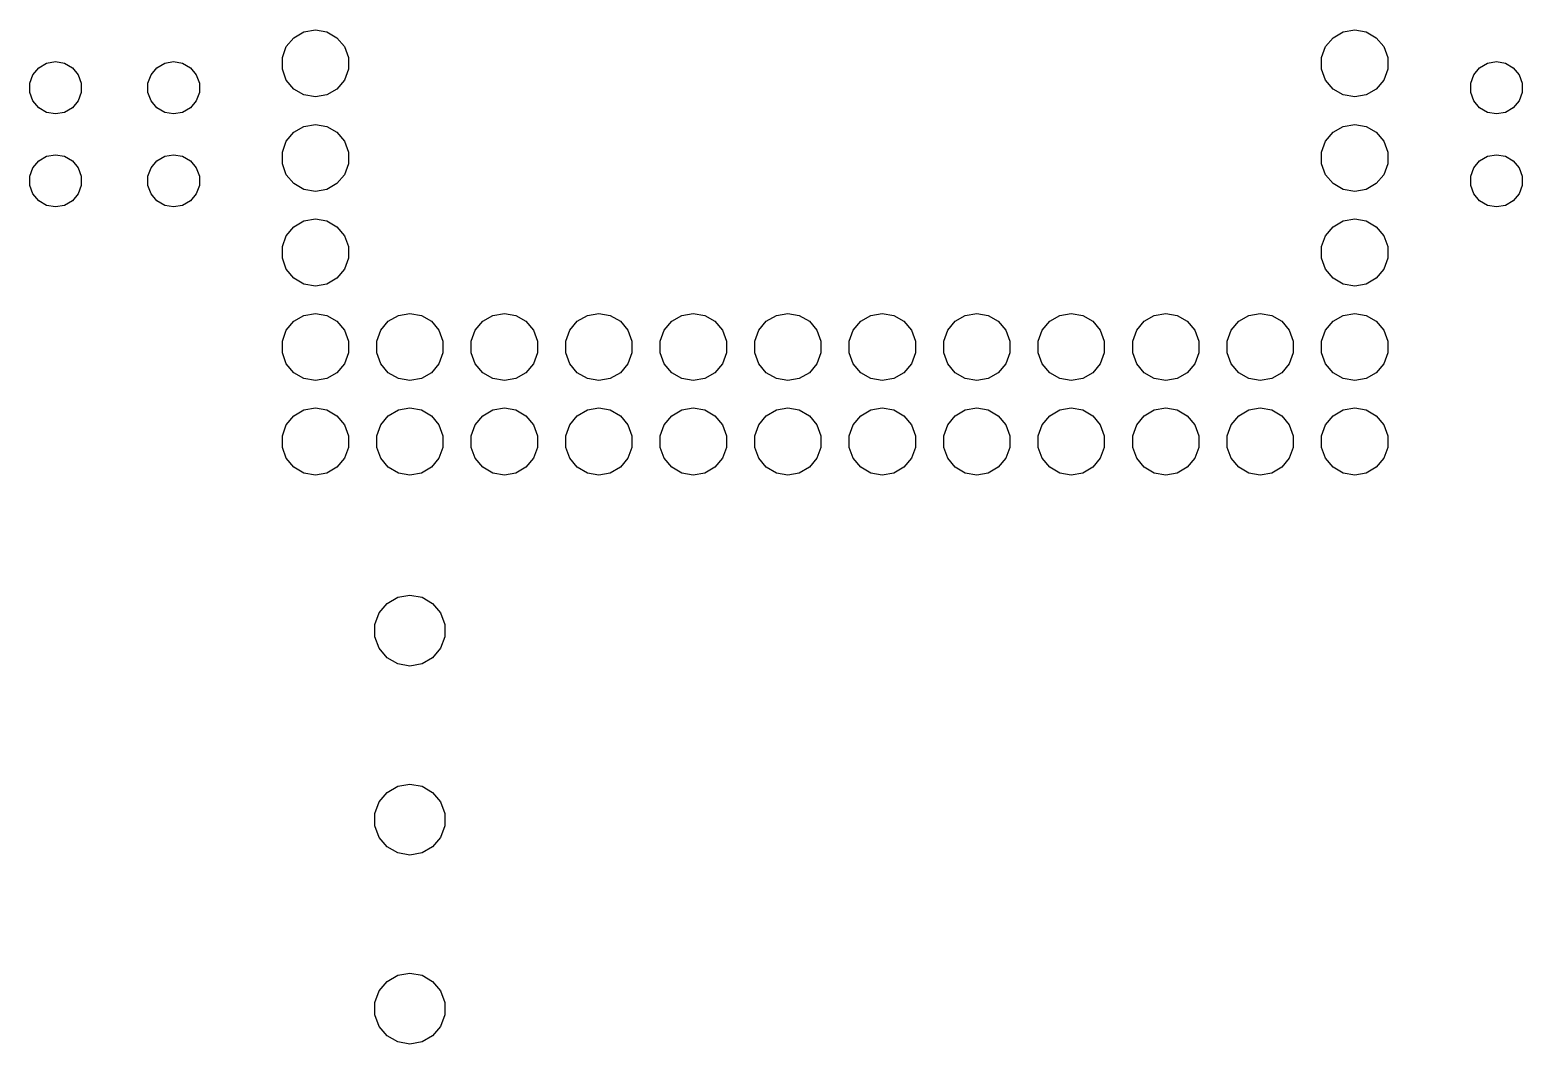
# Model space of a CAD drawing. Extents: x 25 to 346, y -457 to -16.
# Drawn here: x 105.67 to 145.79, y -399.1 to -371.84 of the extents above; entities that cross this region are included whole.
import ezdxf

# ---------------------------------------------------------------- set-up
doc = ezdxf.new("R2010")
doc.units = 0
doc.header["$MEASUREMENT"] = 0
doc.layers.add('BLACK', color=7, linetype='CONTINUOUS')

msp = doc.modelspace()

# ---------------------------------------------------------------- linework, layer by layer
at = {"layer": 'Black'}
for p, q in [((113.039, -371.897), (113.347, -371.843)), ((113.347, -371.843), (113.656, -371.897)), ((140.979, -371.897), (141.287, -371.843)), ((141.287, -371.843), (141.596, -371.897)), ((112.459, -372.588), (112.566, -372.294)), ((112.566, -372.294), (112.768, -372.054)), ((112.768, -372.054), (113.039, -371.897)), ((113.656, -371.897), (113.927, -372.054)), ((113.927, -372.054), (114.129, -372.294)), ((114.129, -372.294), (114.236, -372.588)), ((140.399, -372.588), (140.506, -372.294)), ((140.506, -372.294), (140.708, -372.054)), ((140.708, -372.054), (140.979, -371.897)), ((141.596, -371.897), (141.867, -372.054)), ((141.867, -372.054), (142.069, -372.294)), ((142.069, -372.294), (142.176, -372.588)), ((112.459, -372.902), (112.459, -372.588)), ((114.236, -372.588), (114.236, -372.902)), ((140.399, -372.902), (140.399, -372.588)), ((142.176, -372.588), (142.176, -372.902)), ((105.671, -373.278), (105.754, -373.049)), ((105.754, -373.049), (105.911, -372.862)), ((105.911, -372.862), (106.122, -372.74)), ((106.122, -372.74), (106.362, -372.697)), ((106.362, -372.697), (106.603, -372.74)), ((106.603, -372.74), (106.814, -372.862)), ((106.814, -372.862), (106.971, -373.049)), ((106.971, -373.049), (107.054, -373.278)), ((108.846, -373.278), (108.929, -373.049)), ((108.929, -373.049), (109.086, -372.862)), ((109.086, -372.862), (109.297, -372.74)), ((109.297, -372.74), (109.537, -372.697)), ((109.537, -372.697), (109.778, -372.74)), ((109.778, -372.74), (109.989, -372.862)), ((109.989, -372.862), (110.146, -373.049)), ((110.146, -373.049), (110.229, -373.278)), ((112.566, -373.196), (112.459, -372.902)), ((114.236, -372.902), (114.129, -373.196)), ((140.506, -373.196), (140.399, -372.902)), ((142.176, -372.902), (142.069, -373.196)), ((144.406, -373.278), (144.489, -373.049)), ((144.489, -373.049), (144.646, -372.862)), ((144.646, -372.862), (144.857, -372.74)), ((144.857, -372.74), (145.097, -372.697)), ((145.097, -372.697), (145.338, -372.74)), ((145.338, -372.74), (145.549, -372.862)), ((145.549, -372.862), (145.706, -373.049)), ((145.706, -373.049), (145.789, -373.278)), ((105.671, -373.522), (105.671, -373.278)), ((107.054, -373.278), (107.054, -373.522)), ((108.846, -373.522), (108.846, -373.278)), ((110.229, -373.278), (110.229, -373.522)), ((112.768, -373.436), (112.566, -373.196)), ((113.039, -373.593), (112.768, -373.436)), ((113.927, -373.436), (113.656, -373.593)), ((114.129, -373.196), (113.927, -373.436)), ((140.708, -373.436), (140.506, -373.196)), ((140.979, -373.593), (140.708, -373.436)), ((141.867, -373.436), (141.596, -373.593)), ((142.069, -373.196), (141.867, -373.436)), ((144.406, -373.522), (144.406, -373.278)), ((145.789, -373.278), (145.789, -373.522)), ((105.754, -373.751), (105.671, -373.522)), ((105.911, -373.938), (105.754, -373.751)), ((106.971, -373.751), (106.814, -373.938)), ((107.054, -373.522), (106.971, -373.751)), ((108.929, -373.751), (108.846, -373.522)), ((109.086, -373.938), (108.929, -373.751)), ((110.146, -373.751), (109.989, -373.938)), ((110.229, -373.522), (110.146, -373.751)), ((113.347, -373.647), (113.039, -373.593)), ((113.656, -373.593), (113.347, -373.647)), ((141.287, -373.647), (140.979, -373.593)), ((141.596, -373.593), (141.287, -373.647)), ((144.489, -373.751), (144.406, -373.522)), ((144.646, -373.938), (144.489, -373.751)), ((145.706, -373.751), (145.549, -373.938)), ((145.789, -373.522), (145.706, -373.751)), ((106.122, -374.06), (105.911, -373.938)), ((106.362, -374.103), (106.122, -374.06)), ((106.603, -374.06), (106.362, -374.103)), ((106.814, -373.938), (106.603, -374.06)), ((109.297, -374.06), (109.086, -373.938)), ((109.537, -374.103), (109.297, -374.06)), ((109.778, -374.06), (109.537, -374.103)), ((109.989, -373.938), (109.778, -374.06)), ((144.857, -374.06), (144.646, -373.938)), ((145.097, -374.103), (144.857, -374.06)), ((145.338, -374.06), (145.097, -374.103)), ((145.549, -373.938), (145.338, -374.06)), ((112.566, -374.834), (112.768, -374.594)), ((112.768, -374.594), (113.039, -374.437)), ((113.039, -374.437), (113.347, -374.383)), ((113.347, -374.383), (113.656, -374.437)), ((113.656, -374.437), (113.927, -374.594)), ((113.927, -374.594), (114.129, -374.834)), ((140.506, -374.834), (140.708, -374.594)), ((140.708, -374.594), (140.979, -374.437)), ((140.979, -374.437), (141.287, -374.383)), ((141.287, -374.383), (141.596, -374.437)), ((141.596, -374.437), (141.867, -374.594)), ((141.867, -374.594), (142.069, -374.834)), ((112.459, -375.128), (112.566, -374.834)), ((114.129, -374.834), (114.236, -375.128)), ((140.399, -375.128), (140.506, -374.834)), ((142.069, -374.834), (142.176, -375.128)), ((105.754, -375.549), (105.911, -375.362)), ((105.911, -375.362), (106.122, -375.24)), ((106.122, -375.24), (106.362, -375.197)), ((106.362, -375.197), (106.603, -375.24)), ((106.603, -375.24), (106.814, -375.362)), ((106.814, -375.362), (106.971, -375.549)), ((108.929, -375.549), (109.086, -375.362)), ((109.086, -375.362), (109.297, -375.24)), ((109.297, -375.24), (109.537, -375.197)), ((109.537, -375.197), (109.778, -375.24)), ((109.778, -375.24), (109.989, -375.362)), ((109.989, -375.362), (110.146, -375.549)), ((112.459, -375.442), (112.459, -375.128)), ((112.566, -375.736), (112.459, -375.442)), ((114.236, -375.442), (114.129, -375.736)), ((114.236, -375.128), (114.236, -375.442)), ((140.399, -375.442), (140.399, -375.128)), ((140.506, -375.736), (140.399, -375.442)), ((142.176, -375.442), (142.069, -375.736)), ((142.176, -375.128), (142.176, -375.442)), ((144.489, -375.549), (144.646, -375.362)), ((144.646, -375.362), (144.857, -375.24)), ((144.857, -375.24), (145.097, -375.197)), ((145.097, -375.197), (145.338, -375.24)), ((145.338, -375.24), (145.549, -375.362)), ((145.549, -375.362), (145.706, -375.549)), ((105.671, -375.778), (105.754, -375.549)), ((105.671, -376.022), (105.671, -375.778)), ((106.971, -375.549), (107.054, -375.778)), ((107.054, -375.778), (107.054, -376.022)), ((108.846, -375.778), (108.929, -375.549)), ((108.846, -376.022), (108.846, -375.778)), ((110.146, -375.549), (110.229, -375.778)), ((110.229, -375.778), (110.229, -376.022)), ((112.768, -375.976), (112.566, -375.736)), ((114.129, -375.736), (113.927, -375.976)), ((140.708, -375.976), (140.506, -375.736)), ((142.069, -375.736), (141.867, -375.976)), ((144.406, -375.778), (144.489, -375.549)), ((144.406, -376.022), (144.406, -375.778)), ((145.706, -375.549), (145.789, -375.778)), ((145.789, -375.778), (145.789, -376.022)), ((105.754, -376.251), (105.671, -376.022)), ((105.911, -376.438), (105.754, -376.251)), ((106.971, -376.251), (106.814, -376.438)), ((107.054, -376.022), (106.971, -376.251)), ((108.929, -376.251), (108.846, -376.022)), ((109.086, -376.438), (108.929, -376.251)), ((110.146, -376.251), (109.989, -376.438)), ((110.229, -376.022), (110.146, -376.251)), ((113.039, -376.133), (112.768, -375.976)), ((113.347, -376.187), (113.039, -376.133)), ((113.656, -376.133), (113.347, -376.187)), ((113.927, -375.976), (113.656, -376.133)), ((140.979, -376.133), (140.708, -375.976)), ((141.287, -376.187), (140.979, -376.133)), ((141.596, -376.133), (141.287, -376.187)), ((141.867, -375.976), (141.596, -376.133)), ((144.489, -376.251), (144.406, -376.022)), ((144.646, -376.438), (144.489, -376.251)), ((145.706, -376.251), (145.549, -376.438)), ((145.789, -376.022), (145.706, -376.251)), ((106.122, -376.56), (105.911, -376.438)), ((106.362, -376.603), (106.122, -376.56)), ((106.603, -376.56), (106.362, -376.603)), ((106.814, -376.438), (106.603, -376.56)), ((109.297, -376.56), (109.086, -376.438)), ((109.537, -376.603), (109.297, -376.56)), ((109.778, -376.56), (109.537, -376.603)), ((109.989, -376.438), (109.778, -376.56)), ((144.857, -376.56), (144.646, -376.438)), ((145.097, -376.603), (144.857, -376.56)), ((145.338, -376.56), (145.097, -376.603)), ((145.549, -376.438), (145.338, -376.56)), ((112.768, -377.134), (113.039, -376.977)), ((113.039, -376.977), (113.347, -376.923)), ((113.347, -376.923), (113.656, -376.977)), ((113.656, -376.977), (113.927, -377.134)), ((140.708, -377.134), (140.979, -376.977)), ((140.979, -376.977), (141.287, -376.923)), ((141.287, -376.923), (141.596, -376.977)), ((141.596, -376.977), (141.867, -377.134)), ((112.459, -377.668), (112.566, -377.374)), ((112.566, -377.374), (112.768, -377.134)), ((113.927, -377.134), (114.129, -377.374)), ((114.129, -377.374), (114.236, -377.668)), ((140.399, -377.668), (140.506, -377.374)), ((140.506, -377.374), (140.708, -377.134)), ((141.867, -377.134), (142.069, -377.374)), ((142.069, -377.374), (142.176, -377.668)), ((112.459, -377.982), (112.459, -377.668)), ((114.236, -377.668), (114.236, -377.982)), ((140.399, -377.982), (140.399, -377.668)), ((142.176, -377.668), (142.176, -377.982)), ((112.566, -378.276), (112.459, -377.982)), ((112.768, -378.516), (112.566, -378.276)), ((114.129, -378.276), (113.927, -378.516)), ((114.236, -377.982), (114.129, -378.276)), ((140.506, -378.276), (140.399, -377.982)), ((140.708, -378.516), (140.506, -378.276)), ((142.069, -378.276), (141.867, -378.516)), ((142.176, -377.982), (142.069, -378.276)), ((113.039, -378.673), (112.768, -378.516)), ((113.347, -378.727), (113.039, -378.673)), ((113.656, -378.673), (113.347, -378.727)), ((113.927, -378.516), (113.656, -378.673)), ((140.979, -378.673), (140.708, -378.516)), ((141.287, -378.727), (140.979, -378.673)), ((141.596, -378.673), (141.287, -378.727)), ((141.867, -378.516), (141.596, -378.673)), ((113.039, -379.517), (113.347, -379.463)), ((113.347, -379.463), (113.656, -379.517)), ((115.579, -379.517), (115.887, -379.463)), ((115.887, -379.463), (116.196, -379.517)), ((118.119, -379.517), (118.427, -379.463)), ((118.427, -379.463), (118.736, -379.517)), ((120.659, -379.517), (120.968, -379.463)), ((120.968, -379.463), (121.276, -379.517)), ((123.199, -379.517), (123.507, -379.463)), ((123.507, -379.463), (123.816, -379.517)), ((125.739, -379.517), (126.047, -379.463)), ((126.047, -379.463), (126.356, -379.517)), ((128.279, -379.517), (128.588, -379.463)), ((128.588, -379.463), (128.896, -379.517)), ((130.819, -379.517), (131.127, -379.463)), ((131.127, -379.463), (131.436, -379.517)), ((133.359, -379.517), (133.667, -379.463)), ((133.667, -379.463), (133.976, -379.517)), ((135.899, -379.517), (136.207, -379.463)), ((136.207, -379.463), (136.516, -379.517)), ((138.439, -379.517), (138.748, -379.463)), ((138.748, -379.463), (139.056, -379.517)), ((140.979, -379.517), (141.287, -379.463)), ((141.287, -379.463), (141.596, -379.517)), ((112.459, -380.208), (112.566, -379.914)), ((112.566, -379.914), (112.768, -379.674)), ((112.768, -379.674), (113.039, -379.517)), ((113.656, -379.517), (113.927, -379.674)), ((113.927, -379.674), (114.129, -379.914)), ((114.129, -379.914), (114.236, -380.208)), ((114.999, -380.208), (115.106, -379.914)), ((115.106, -379.914), (115.308, -379.674)), ((115.308, -379.674), (115.579, -379.517)), ((116.196, -379.517), (116.467, -379.674)), ((116.467, -379.674), (116.669, -379.914)), ((116.669, -379.914), (116.776, -380.208)), ((117.539, -380.208), (117.646, -379.914)), ((117.646, -379.914), (117.848, -379.674)), ((117.848, -379.674), (118.119, -379.517)), ((118.736, -379.517), (119.007, -379.674)), ((119.007, -379.674), (119.209, -379.914)), ((119.209, -379.914), (119.316, -380.208)), ((120.079, -380.208), (120.186, -379.914)), ((120.186, -379.914), (120.388, -379.674)), ((120.388, -379.674), (120.659, -379.517)), ((121.276, -379.517), (121.547, -379.674)), ((121.547, -379.674), (121.749, -379.914)), ((121.749, -379.914), (121.856, -380.208)), ((122.619, -380.208), (122.726, -379.914)), ((122.726, -379.914), (122.928, -379.674)), ((122.928, -379.674), (123.199, -379.517)), ((123.816, -379.517), (124.087, -379.674)), ((124.087, -379.674), (124.289, -379.914)), ((124.289, -379.914), (124.396, -380.208)), ((125.159, -380.208), (125.266, -379.914)), ((125.266, -379.914), (125.468, -379.674)), ((125.468, -379.674), (125.739, -379.517)), ((126.356, -379.517), (126.627, -379.674)), ((126.627, -379.674), (126.829, -379.914)), ((126.829, -379.914), (126.936, -380.208)), ((127.699, -380.208), (127.806, -379.914)), ((127.806, -379.914), (128.008, -379.674)), ((128.008, -379.674), (128.279, -379.517)), ((128.896, -379.517), (129.167, -379.674)), ((129.167, -379.674), (129.369, -379.914)), ((129.369, -379.914), (129.476, -380.208)), ((130.239, -380.208), (130.346, -379.914)), ((130.346, -379.914), (130.548, -379.674)), ((130.548, -379.674), (130.819, -379.517)), ((131.436, -379.517), (131.707, -379.674)), ((131.707, -379.674), (131.909, -379.914)), ((131.909, -379.914), (132.016, -380.208)), ((132.779, -380.208), (132.886, -379.914)), ((132.886, -379.914), (133.088, -379.674)), ((133.088, -379.674), (133.359, -379.517)), ((133.976, -379.517), (134.247, -379.674)), ((134.247, -379.674), (134.449, -379.914)), ((134.449, -379.914), (134.556, -380.208)), ((135.319, -380.208), (135.426, -379.914)), ((135.426, -379.914), (135.628, -379.674)), ((135.628, -379.674), (135.899, -379.517)), ((136.516, -379.517), (136.787, -379.674)), ((136.787, -379.674), (136.989, -379.914)), ((136.989, -379.914), (137.096, -380.208)), ((137.859, -380.208), (137.966, -379.914)), ((137.966, -379.914), (138.168, -379.674)), ((138.168, -379.674), (138.439, -379.517)), ((139.056, -379.517), (139.327, -379.674)), ((139.327, -379.674), (139.529, -379.914)), ((139.529, -379.914), (139.636, -380.208)), ((140.399, -380.208), (140.506, -379.914)), ((140.506, -379.914), (140.708, -379.674)), ((140.708, -379.674), (140.979, -379.517)), ((141.596, -379.517), (141.867, -379.674)), ((141.867, -379.674), (142.069, -379.914)), ((142.069, -379.914), (142.176, -380.208)), ((112.459, -380.522), (112.459, -380.208)), ((114.236, -380.208), (114.236, -380.522)), ((114.999, -380.522), (114.999, -380.208)), ((116.776, -380.208), (116.776, -380.522)), ((117.539, -380.522), (117.539, -380.208)), ((119.316, -380.208), (119.316, -380.522)), ((120.079, -380.522), (120.079, -380.208)), ((121.856, -380.208), (121.856, -380.522)), ((122.619, -380.522), (122.619, -380.208)), ((124.396, -380.208), (124.396, -380.522)), ((125.159, -380.522), (125.159, -380.208)), ((126.936, -380.208), (126.936, -380.522)), ((127.699, -380.522), (127.699, -380.208)), ((129.476, -380.208), (129.476, -380.522)), ((130.239, -380.522), (130.239, -380.208)), ((132.016, -380.208), (132.016, -380.522)), ((132.779, -380.522), (132.779, -380.208)), ((134.556, -380.208), (134.556, -380.522)), ((135.319, -380.522), (135.319, -380.208)), ((137.096, -380.208), (137.096, -380.522)), ((137.859, -380.522), (137.859, -380.208)), ((139.636, -380.208), (139.636, -380.522)), ((140.399, -380.522), (140.399, -380.208)), ((142.176, -380.208), (142.176, -380.522)), ((112.566, -380.816), (112.459, -380.522)), ((114.236, -380.522), (114.129, -380.816)), ((115.106, -380.816), (114.999, -380.522)), ((116.776, -380.522), (116.669, -380.816)), ((117.646, -380.816), (117.539, -380.522)), ((119.316, -380.522), (119.209, -380.816)), ((120.186, -380.816), (120.079, -380.522)), ((121.856, -380.522), (121.749, -380.816)), ((122.726, -380.816), (122.619, -380.522)), ((124.396, -380.522), (124.289, -380.816)), ((125.266, -380.816), (125.159, -380.522)), ((126.936, -380.522), (126.829, -380.816)), ((127.806, -380.816), (127.699, -380.522)), ((129.476, -380.522), (129.369, -380.816)), ((130.346, -380.816), (130.239, -380.522)), ((132.016, -380.522), (131.909, -380.816)), ((132.886, -380.816), (132.779, -380.522)), ((134.556, -380.522), (134.449, -380.816)), ((135.426, -380.816), (135.319, -380.522)), ((137.096, -380.522), (136.989, -380.816)), ((137.966, -380.816), (137.859, -380.522)), ((139.636, -380.522), (139.529, -380.816)), ((140.506, -380.816), (140.399, -380.522)), ((142.176, -380.522), (142.069, -380.816)), ((112.768, -381.056), (112.566, -380.816)), ((113.039, -381.213), (112.768, -381.056)), ((113.927, -381.056), (113.656, -381.213)), ((114.129, -380.816), (113.927, -381.056)), ((115.308, -381.056), (115.106, -380.816)), ((115.579, -381.213), (115.308, -381.056)), ((116.467, -381.056), (116.196, -381.213)), ((116.669, -380.816), (116.467, -381.056)), ((117.848, -381.056), (117.646, -380.816)), ((118.119, -381.213), (117.848, -381.056)), ((119.007, -381.056), (118.736, -381.213)), ((119.209, -380.816), (119.007, -381.056)), ((120.388, -381.056), (120.186, -380.816)), ((120.659, -381.213), (120.388, -381.056)), ((121.547, -381.056), (121.276, -381.213)), ((121.749, -380.816), (121.547, -381.056)), ((122.928, -381.056), (122.726, -380.816)), ((123.199, -381.213), (122.928, -381.056)), ((124.087, -381.056), (123.816, -381.213)), ((124.289, -380.816), (124.087, -381.056)), ((125.468, -381.056), (125.266, -380.816)), ((125.739, -381.213), (125.468, -381.056)), ((126.627, -381.056), (126.356, -381.213)), ((126.829, -380.816), (126.627, -381.056)), ((128.008, -381.056), (127.806, -380.816)), ((128.279, -381.213), (128.008, -381.056)), ((129.167, -381.056), (128.896, -381.213)), ((129.369, -380.816), (129.167, -381.056)), ((130.548, -381.056), (130.346, -380.816)), ((130.819, -381.213), (130.548, -381.056)), ((131.707, -381.056), (131.436, -381.213)), ((131.909, -380.816), (131.707, -381.056)), ((133.088, -381.056), (132.886, -380.816)), ((133.359, -381.213), (133.088, -381.056)), ((134.247, -381.056), (133.976, -381.213)), ((134.449, -380.816), (134.247, -381.056)), ((135.628, -381.056), (135.426, -380.816)), ((135.899, -381.213), (135.628, -381.056)), ((136.787, -381.056), (136.516, -381.213)), ((136.989, -380.816), (136.787, -381.056)), ((138.168, -381.056), (137.966, -380.816)), ((138.439, -381.213), (138.168, -381.056)), ((139.327, -381.056), (139.056, -381.213)), ((139.529, -380.816), (139.327, -381.056)), ((140.708, -381.056), (140.506, -380.816)), ((140.979, -381.213), (140.708, -381.056)), ((141.867, -381.056), (141.596, -381.213)), ((142.069, -380.816), (141.867, -381.056)), ((113.347, -381.267), (113.039, -381.213)), ((113.656, -381.213), (113.347, -381.267)), ((115.887, -381.267), (115.579, -381.213)), ((116.196, -381.213), (115.887, -381.267)), ((118.427, -381.267), (118.119, -381.213)), ((118.736, -381.213), (118.427, -381.267)), ((120.968, -381.267), (120.659, -381.213)), ((121.276, -381.213), (120.968, -381.267)), ((123.507, -381.267), (123.199, -381.213)), ((123.816, -381.213), (123.507, -381.267)), ((126.047, -381.267), (125.739, -381.213)), ((126.356, -381.213), (126.047, -381.267)), ((128.588, -381.267), (128.279, -381.213)), ((128.896, -381.213), (128.588, -381.267)), ((131.127, -381.267), (130.819, -381.213)), ((131.436, -381.213), (131.127, -381.267)), ((133.667, -381.267), (133.359, -381.213)), ((133.976, -381.213), (133.667, -381.267)), ((136.207, -381.267), (135.899, -381.213)), ((136.516, -381.213), (136.207, -381.267)), ((138.748, -381.267), (138.439, -381.213)), ((139.056, -381.213), (138.748, -381.267)), ((141.287, -381.267), (140.979, -381.213)), ((141.596, -381.213), (141.287, -381.267)), ((112.566, -382.454), (112.768, -382.214)), ((112.768, -382.214), (113.039, -382.057)), ((113.039, -382.057), (113.347, -382.003)), ((113.347, -382.003), (113.656, -382.057)), ((113.656, -382.057), (113.927, -382.214)), ((113.927, -382.214), (114.129, -382.454)), ((115.106, -382.454), (115.308, -382.214)), ((115.308, -382.214), (115.579, -382.057)), ((115.579, -382.057), (115.887, -382.003)), ((115.887, -382.003), (116.196, -382.057)), ((116.196, -382.057), (116.467, -382.214)), ((116.467, -382.214), (116.669, -382.454)), ((117.646, -382.454), (117.848, -382.214)), ((117.848, -382.214), (118.119, -382.057)), ((118.119, -382.057), (118.427, -382.003)), ((118.427, -382.003), (118.736, -382.057)), ((118.736, -382.057), (119.007, -382.214)), ((119.007, -382.214), (119.209, -382.454)), ((120.186, -382.454), (120.388, -382.214)), ((120.388, -382.214), (120.659, -382.057)), ((120.659, -382.057), (120.968, -382.003)), ((120.968, -382.003), (121.276, -382.057)), ((121.276, -382.057), (121.547, -382.214)), ((121.547, -382.214), (121.749, -382.454)), ((122.726, -382.454), (122.928, -382.214)), ((122.928, -382.214), (123.199, -382.057)), ((123.199, -382.057), (123.507, -382.003)), ((123.507, -382.003), (123.816, -382.057)), ((123.816, -382.057), (124.087, -382.214)), ((124.087, -382.214), (124.289, -382.454)), ((125.266, -382.454), (125.468, -382.214)), ((125.468, -382.214), (125.739, -382.057)), ((125.739, -382.057), (126.047, -382.003)), ((126.047, -382.003), (126.356, -382.057)), ((126.356, -382.057), (126.627, -382.214)), ((126.627, -382.214), (126.829, -382.454)), ((127.806, -382.454), (128.008, -382.214)), ((128.008, -382.214), (128.279, -382.057)), ((128.279, -382.057), (128.588, -382.003)), ((128.588, -382.003), (128.896, -382.057)), ((128.896, -382.057), (129.167, -382.214)), ((129.167, -382.214), (129.369, -382.454)), ((130.346, -382.454), (130.548, -382.214)), ((130.548, -382.214), (130.819, -382.057)), ((130.819, -382.057), (131.127, -382.003)), ((131.127, -382.003), (131.436, -382.057)), ((131.436, -382.057), (131.707, -382.214)), ((131.707, -382.214), (131.909, -382.454)), ((132.886, -382.454), (133.088, -382.214)), ((133.088, -382.214), (133.359, -382.057)), ((133.359, -382.057), (133.667, -382.003)), ((133.667, -382.003), (133.976, -382.057)), ((133.976, -382.057), (134.247, -382.214)), ((134.247, -382.214), (134.449, -382.454)), ((135.426, -382.454), (135.628, -382.214)), ((135.628, -382.214), (135.899, -382.057)), ((135.899, -382.057), (136.207, -382.003)), ((136.207, -382.003), (136.516, -382.057)), ((136.516, -382.057), (136.787, -382.214)), ((136.787, -382.214), (136.989, -382.454)), ((137.966, -382.454), (138.168, -382.214)), ((138.168, -382.214), (138.439, -382.057)), ((138.439, -382.057), (138.748, -382.003)), ((138.748, -382.003), (139.056, -382.057)), ((139.056, -382.057), (139.327, -382.214)), ((139.327, -382.214), (139.529, -382.454)), ((140.506, -382.454), (140.708, -382.214)), ((140.708, -382.214), (140.979, -382.057)), ((140.979, -382.057), (141.287, -382.003)), ((141.287, -382.003), (141.596, -382.057)), ((141.596, -382.057), (141.867, -382.214)), ((141.867, -382.214), (142.069, -382.454)), ((112.459, -382.748), (112.566, -382.454)), ((114.129, -382.454), (114.236, -382.748)), ((114.999, -382.748), (115.106, -382.454)), ((116.669, -382.454), (116.776, -382.748)), ((117.539, -382.748), (117.646, -382.454)), ((119.209, -382.454), (119.316, -382.748)), ((120.079, -382.748), (120.186, -382.454)), ((121.749, -382.454), (121.856, -382.748)), ((122.619, -382.748), (122.726, -382.454)), ((124.289, -382.454), (124.396, -382.748)), ((125.159, -382.748), (125.266, -382.454)), ((126.829, -382.454), (126.936, -382.748)), ((127.699, -382.748), (127.806, -382.454)), ((129.369, -382.454), (129.476, -382.748)), ((130.239, -382.748), (130.346, -382.454)), ((131.909, -382.454), (132.016, -382.748)), ((132.779, -382.748), (132.886, -382.454)), ((134.449, -382.454), (134.556, -382.748)), ((135.319, -382.748), (135.426, -382.454)), ((136.989, -382.454), (137.096, -382.748)), ((137.859, -382.748), (137.966, -382.454)), ((139.529, -382.454), (139.636, -382.748)), ((140.399, -382.748), (140.506, -382.454)), ((142.069, -382.454), (142.176, -382.748)), ((112.459, -383.062), (112.459, -382.748)), ((112.566, -383.356), (112.459, -383.062)), ((114.236, -383.062), (114.129, -383.356)), ((114.236, -382.748), (114.236, -383.062)), ((114.999, -383.062), (114.999, -382.748)), ((115.106, -383.356), (114.999, -383.062)), ((116.776, -383.062), (116.669, -383.356)), ((116.776, -382.748), (116.776, -383.062)), ((117.539, -383.062), (117.539, -382.748)), ((117.646, -383.356), (117.539, -383.062)), ((119.316, -383.062), (119.209, -383.356)), ((119.316, -382.748), (119.316, -383.062)), ((120.079, -383.062), (120.079, -382.748)), ((120.186, -383.356), (120.079, -383.062)), ((121.856, -383.062), (121.749, -383.356)), ((121.856, -382.748), (121.856, -383.062)), ((122.619, -383.062), (122.619, -382.748)), ((122.726, -383.356), (122.619, -383.062)), ((124.396, -383.062), (124.289, -383.356)), ((124.396, -382.748), (124.396, -383.062)), ((125.159, -383.062), (125.159, -382.748)), ((125.266, -383.356), (125.159, -383.062)), ((126.936, -383.062), (126.829, -383.356)), ((126.936, -382.748), (126.936, -383.062)), ((127.699, -383.062), (127.699, -382.748)), ((127.806, -383.356), (127.699, -383.062)), ((129.476, -383.062), (129.369, -383.356)), ((129.476, -382.748), (129.476, -383.062)), ((130.239, -383.062), (130.239, -382.748)), ((130.346, -383.356), (130.239, -383.062)), ((132.016, -383.062), (131.909, -383.356)), ((132.016, -382.748), (132.016, -383.062)), ((132.779, -383.062), (132.779, -382.748)), ((132.886, -383.356), (132.779, -383.062)), ((134.556, -383.062), (134.449, -383.356)), ((134.556, -382.748), (134.556, -383.062)), ((135.319, -383.062), (135.319, -382.748)), ((135.426, -383.356), (135.319, -383.062)), ((137.096, -383.062), (136.989, -383.356)), ((137.096, -382.748), (137.096, -383.062)), ((137.859, -383.062), (137.859, -382.748)), ((137.966, -383.356), (137.859, -383.062)), ((139.636, -383.062), (139.529, -383.356)), ((139.636, -382.748), (139.636, -383.062)), ((140.399, -383.062), (140.399, -382.748)), ((140.506, -383.356), (140.399, -383.062)), ((142.176, -383.062), (142.069, -383.356)), ((142.176, -382.748), (142.176, -383.062)), ((112.768, -383.596), (112.566, -383.356)), ((114.129, -383.356), (113.927, -383.596)), ((115.308, -383.596), (115.106, -383.356)), ((116.669, -383.356), (116.467, -383.596)), ((117.848, -383.596), (117.646, -383.356)), ((119.209, -383.356), (119.007, -383.596)), ((120.388, -383.596), (120.186, -383.356)), ((121.749, -383.356), (121.547, -383.596)), ((122.928, -383.596), (122.726, -383.356)), ((124.289, -383.356), (124.087, -383.596)), ((125.468, -383.596), (125.266, -383.356)), ((126.829, -383.356), (126.627, -383.596)), ((128.008, -383.596), (127.806, -383.356)), ((129.369, -383.356), (129.167, -383.596)), ((130.548, -383.596), (130.346, -383.356)), ((131.909, -383.356), (131.707, -383.596)), ((133.088, -383.596), (132.886, -383.356)), ((134.449, -383.356), (134.247, -383.596)), ((135.628, -383.596), (135.426, -383.356)), ((136.989, -383.356), (136.787, -383.596)), ((138.168, -383.596), (137.966, -383.356)), ((139.529, -383.356), (139.327, -383.596)), ((140.708, -383.596), (140.506, -383.356)), ((142.069, -383.356), (141.867, -383.596)), ((113.039, -383.753), (112.768, -383.596)), ((113.347, -383.807), (113.039, -383.753)), ((113.656, -383.753), (113.347, -383.807)), ((113.927, -383.596), (113.656, -383.753)), ((115.579, -383.753), (115.308, -383.596)), ((115.887, -383.807), (115.579, -383.753)), ((116.196, -383.753), (115.887, -383.807)), ((116.467, -383.596), (116.196, -383.753)), ((118.119, -383.753), (117.848, -383.596)), ((118.427, -383.807), (118.119, -383.753)), ((118.736, -383.753), (118.427, -383.807)), ((119.007, -383.596), (118.736, -383.753)), ((120.659, -383.753), (120.388, -383.596)), ((120.968, -383.807), (120.659, -383.753)), ((121.276, -383.753), (120.968, -383.807)), ((121.547, -383.596), (121.276, -383.753)), ((123.199, -383.753), (122.928, -383.596)), ((123.507, -383.807), (123.199, -383.753)), ((123.816, -383.753), (123.507, -383.807)), ((124.087, -383.596), (123.816, -383.753)), ((125.739, -383.753), (125.468, -383.596)), ((126.047, -383.807), (125.739, -383.753)), ((126.356, -383.753), (126.047, -383.807)), ((126.627, -383.596), (126.356, -383.753)), ((128.279, -383.753), (128.008, -383.596)), ((128.588, -383.807), (128.279, -383.753)), ((128.896, -383.753), (128.588, -383.807)), ((129.167, -383.596), (128.896, -383.753)), ((130.819, -383.753), (130.548, -383.596)), ((131.127, -383.807), (130.819, -383.753)), ((131.436, -383.753), (131.127, -383.807)), ((131.707, -383.596), (131.436, -383.753)), ((133.359, -383.753), (133.088, -383.596)), ((133.667, -383.807), (133.359, -383.753)), ((133.976, -383.753), (133.667, -383.807)), ((134.247, -383.596), (133.976, -383.753)), ((135.899, -383.753), (135.628, -383.596)), ((136.207, -383.807), (135.899, -383.753)), ((136.516, -383.753), (136.207, -383.807)), ((136.787, -383.596), (136.516, -383.753)), ((138.439, -383.753), (138.168, -383.596)), ((138.748, -383.807), (138.439, -383.753)), ((139.056, -383.753), (138.748, -383.807)), ((139.327, -383.596), (139.056, -383.753)), ((140.979, -383.753), (140.708, -383.596)), ((141.287, -383.807), (140.979, -383.753)), ((141.596, -383.753), (141.287, -383.807)), ((141.867, -383.596), (141.596, -383.753)), ((115.275, -387.254), (115.561, -387.089)), ((115.561, -387.089), (115.887, -387.031)), ((115.887, -387.031), (116.214, -387.089)), ((116.214, -387.089), (116.5, -387.254)), ((114.948, -387.819), (115.062, -387.508)), ((115.062, -387.508), (115.275, -387.254)), ((116.5, -387.254), (116.713, -387.508)), ((116.713, -387.508), (116.827, -387.819)), ((114.948, -388.151), (114.948, -387.819)), ((116.827, -387.819), (116.827, -388.151)), ((115.062, -388.462), (114.948, -388.151)), ((116.827, -388.151), (116.713, -388.462)), ((115.275, -388.716), (115.062, -388.462)), ((115.561, -388.881), (115.275, -388.716)), ((116.5, -388.716), (116.214, -388.881)), ((116.713, -388.462), (116.5, -388.716)), ((115.887, -388.939), (115.561, -388.881)), ((116.214, -388.881), (115.887, -388.939)), ((115.062, -392.588), (115.275, -392.334)), ((115.275, -392.334), (115.561, -392.169)), ((115.561, -392.169), (115.887, -392.111)), ((115.887, -392.111), (116.214, -392.169)), ((116.214, -392.169), (116.5, -392.334)), ((116.5, -392.334), (116.713, -392.588)), ((114.948, -392.899), (115.062, -392.588)), ((116.713, -392.588), (116.827, -392.899)), ((114.948, -393.231), (114.948, -392.899)), ((116.827, -392.899), (116.827, -393.231)), ((115.062, -393.542), (114.948, -393.231)), ((115.275, -393.796), (115.062, -393.542)), ((116.713, -393.542), (116.5, -393.796)), ((116.827, -393.231), (116.713, -393.542)), ((115.561, -393.961), (115.275, -393.796)), ((116.5, -393.796), (116.214, -393.961)), ((115.887, -394.019), (115.561, -393.961)), ((116.214, -393.961), (115.887, -394.019)), ((115.062, -397.668), (115.275, -397.414)), ((115.275, -397.414), (115.561, -397.249)), ((115.561, -397.249), (115.887, -397.191)), ((115.887, -397.191), (116.214, -397.249)), ((116.214, -397.249), (116.5, -397.414)), ((116.5, -397.414), (116.713, -397.668)), ((114.948, -397.979), (115.062, -397.668)), ((116.713, -397.668), (116.827, -397.979)), ((114.948, -398.311), (114.948, -397.979)), ((115.062, -398.622), (114.948, -398.311)), ((116.827, -398.311), (116.713, -398.622)), ((116.827, -397.979), (116.827, -398.311)), ((115.275, -398.876), (115.062, -398.622)), ((116.713, -398.622), (116.5, -398.876)), ((115.561, -399.041), (115.275, -398.876)), ((115.887, -399.099), (115.561, -399.041)), ((116.214, -399.041), (115.887, -399.099)), ((116.5, -398.876), (116.214, -399.041))]:
    msp.add_line(p, q, dxfattribs=at)

doc.saveas('drawing.dxf')
